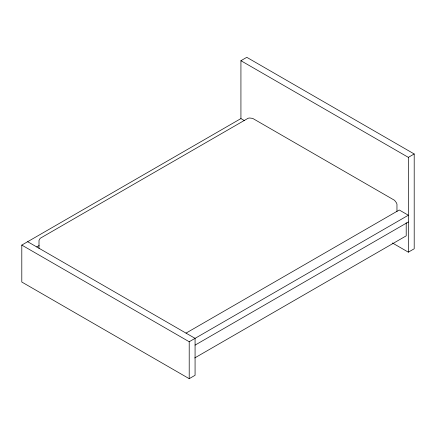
<?xml version="1.0" encoding="UTF-8"?>
<svg xmlns="http://www.w3.org/2000/svg" width="436" height="436" viewBox="0 0 436 436"><rect width="100%" height="100%" fill="white"/><g stroke="black" fill="none" stroke-linecap="round" stroke-linejoin="round"><path stroke-width="0.65" d="M27.664 241.702L195.072 338.352L195.072 375.292L189.208 378.677L21.8 282.027L21.8 245.087L240.928 118.576L240.928 60.708L246.792 57.323L414.2 153.973L414.2 248.782L408.336 252.166L392.422 242.977M36.728 246.934L39.087 245.572M240.928 60.708L408.336 157.358L414.2 153.973M186.009 333.12L399.272 209.999L408.336 215.231L189.208 341.742L21.8 245.087M195.072 345.127L408.336 222M194.707 357.956L406.205 235.854L406.205 222.736M240.928 118.576L244.324 120.538M408.336 157.358L408.336 252.166M396.962 211.569L396.962 204.157L396.444 202.789L394.575 200.32L252.657 118.385L249.583 117.998L248.139 118.238L40.21 238.285L39.006 240.367L39.006 248.449M189.208 341.742L189.208 378.677"/></g></svg>
